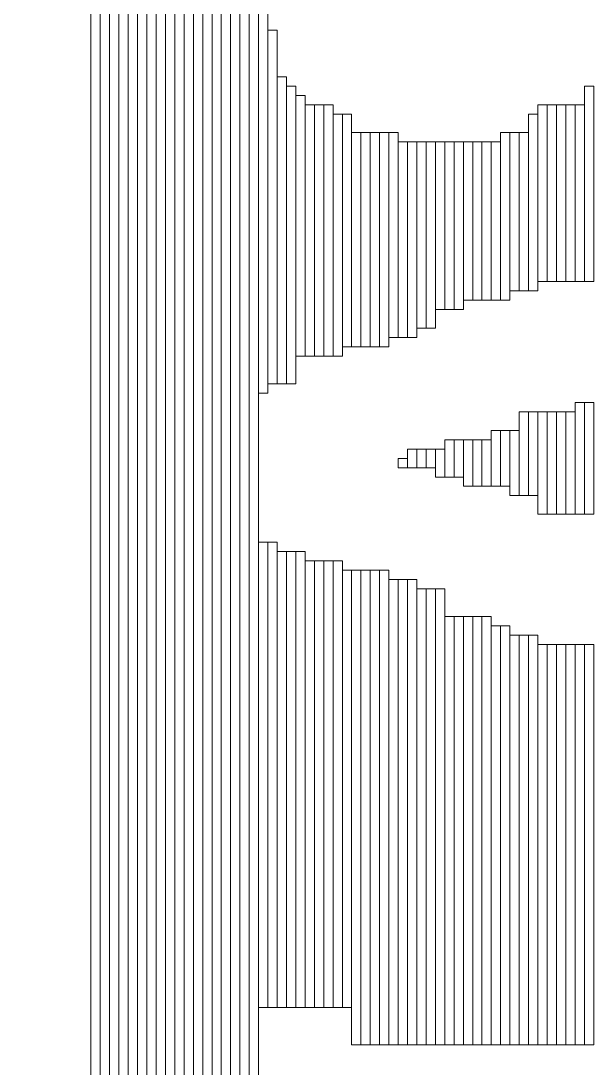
# Model space of a CAD drawing. Header units: millimetres. Extents: x -86 to 67, y -55 to 52.
# Drawn here: x -43.457 to -41.906, y 28.847 to 31.705 of the extents above; entities that cross this region are included whole.
import ezdxf

# ---------------------------------------------------------------- set-up
doc = ezdxf.new("R2010")
doc.units = ezdxf.units.MM
doc.header["$MEASUREMENT"] = 0
doc.layers.add('BG_OUTLINE', color=7, linetype='Continuous')
doc.layers.add('MA_PEN3', color=7, linetype='Continuous')

msp = doc.modelspace()

# ---------------------------------------------------------------- linework, layer by layer
at = {"layer": 'BG_OUTLINE', "color": 3, "lineweight": 9}
msp.add_open_spline([(-60.0926, 34.7331), (-60.0926, 34.7331), (63.7724, 34.7331), (63.7724, 34.7331), (63.7724, 34.7331), (64.585, 34.7336), (65.3646, 34.4113), (65.9396, 33.837), (65.9396, 33.837), (66.5146, 33.2627), (66.8379, 32.4797), (66.8384, 31.667), (66.8384, 31.667), (66.8384, 31.667), (66.8412, -52.28), (66.8412, -52.28), (66.8412, -52.28), (66.8412, -52.28), (66.8384, -52.1933), (66.8384, -52.1933), (66.8384, -52.1933), (66.8389, -53.006), (66.5166, -53.7856), (65.9424, -54.3606), (65.9424, -54.3606), (65.3681, -54.9356), (64.585, -55.2589), (63.7724, -55.2594), (63.7724, -55.2594), (63.7724, -55.2594), (-60.1869, -55.2594), (-60.1869, -55.2594), (-60.1869, -55.2594), (-60.1869, -55.2594), (-60.0853, -55.2518), (-60.0853, -55.2518), (-60.0853, -55.2518), (-60.8979, -55.2523), (-61.6775, -54.9299), (-62.2525, -54.3557), (-62.2525, -54.3557), (-62.8275, -53.7814), (-63.1508, -52.9984), (-63.1513, -52.1857), (-63.1513, -52.1857), (-63.1513, -52.1857), (-63.1587, 31.667), (-63.1587, 31.667), (-63.1587, 31.667), (-63.1592, 32.4797), (-62.8369, 33.2593), (-62.2626, 33.8343), (-62.2626, 33.8343), (-61.6883, 34.4093), (-60.9053, 34.7326), (-60.0926, 34.7331)], degree=3, knots=[0, 0, 0, 0, 0.071429, 0.071429, 0.071429, 0.071429, 0.142857, 0.142857, 0.142857, 0.142857, 0.214286, 0.214286, 0.214286, 0.214286, 0.285714, 0.285714, 0.285714, 0.285714, 0.357143, 0.357143, 0.357143, 0.357143, 0.428571, 0.428571, 0.428571, 0.428571, 0.5, 0.5, 0.5, 0.5, 0.571429, 0.571429, 0.571429, 0.571429, 0.642857, 0.642857, 0.642857, 0.642857, 0.714286, 0.714286, 0.714286, 0.714286, 0.785714, 0.785714, 0.785714, 0.785714, 0.857143, 0.857143, 0.857143, 0.857143, 0.928571, 0.928571, 0.928571, 0.928571, 1, 1, 1, 1], dxfattribs=at)
at = {"layer": 'MA_PEN3', "color": 5, "lineweight": 9}
for points in [[(-43.2654, 34.2959), (-43.2654, 34.2959), (-43.24, 34.2959), (-43.24, 34.2959), (-43.24, 34.2959), (-43.24, 34.2959), (-43.24, 25.9647), (-43.24, 25.9647), (-43.24, 25.9647), (-43.24, 25.9647), (-43.2654, 25.9647), (-43.2654, 25.9647), (-43.2654, 25.9647), (-43.2654, 25.9647), (-43.2654, 34.2959), (-43.2654, 34.2959)], [(-43.24, 34.2959), (-43.24, 34.2959), (-43.2146, 34.2959), (-43.2146, 34.2959), (-43.2146, 34.2959), (-43.2146, 34.2959), (-43.2146, 25.9647), (-43.2146, 25.9647), (-43.2146, 25.9647), (-43.2146, 25.9647), (-43.24, 25.9647), (-43.24, 25.9647), (-43.24, 25.9647), (-43.24, 25.9647), (-43.24, 34.2959), (-43.24, 34.2959)], [(-43.2146, 34.2959), (-43.2146, 34.2959), (-43.1892, 34.2959), (-43.1892, 34.2959), (-43.1892, 34.2959), (-43.1892, 34.2959), (-43.1892, 25.9647), (-43.1892, 25.9647), (-43.1892, 25.9647), (-43.1892, 25.9647), (-43.2146, 25.9647), (-43.2146, 25.9647), (-43.2146, 25.9647), (-43.2146, 25.9647), (-43.2146, 34.2959), (-43.2146, 34.2959)], [(-43.1892, 34.2959), (-43.1892, 34.2959), (-43.1638, 34.2959), (-43.1638, 34.2959), (-43.1638, 34.2959), (-43.1638, 34.2959), (-43.1638, 25.9647), (-43.1638, 25.9647), (-43.1638, 25.9647), (-43.1638, 25.9647), (-43.1892, 25.9647), (-43.1892, 25.9647), (-43.1892, 25.9647), (-43.1892, 25.9647), (-43.1892, 34.2959), (-43.1892, 34.2959)], [(-43.1638, 34.2959), (-43.1638, 34.2959), (-43.1384, 34.2959), (-43.1384, 34.2959), (-43.1384, 34.2959), (-43.1384, 34.2959), (-43.1384, 25.9647), (-43.1384, 25.9647), (-43.1384, 25.9647), (-43.1384, 25.9647), (-43.1638, 25.9647), (-43.1638, 25.9647), (-43.1638, 25.9647), (-43.1638, 25.9647), (-43.1638, 34.2959), (-43.1638, 34.2959)], [(-43.1384, 34.2959), (-43.1384, 34.2959), (-43.113, 34.2959), (-43.113, 34.2959), (-43.113, 34.2959), (-43.113, 34.2959), (-43.113, 25.9647), (-43.113, 25.9647), (-43.113, 25.9647), (-43.113, 25.9647), (-43.1384, 25.9647), (-43.1384, 25.9647), (-43.1384, 25.9647), (-43.1384, 25.9647), (-43.1384, 34.2959), (-43.1384, 34.2959)], [(-43.113, 34.2959), (-43.113, 34.2959), (-43.0876, 34.2959), (-43.0876, 34.2959), (-43.0876, 34.2959), (-43.0876, 34.2959), (-43.0876, 25.9647), (-43.0876, 25.9647), (-43.0876, 25.9647), (-43.0876, 25.9647), (-43.113, 25.9647), (-43.113, 25.9647), (-43.113, 25.9647), (-43.113, 25.9647), (-43.113, 34.2959), (-43.113, 34.2959)], [(-43.0876, 34.2959), (-43.0876, 34.2959), (-43.0622, 34.2959), (-43.0622, 34.2959), (-43.0622, 34.2959), (-43.0622, 34.2959), (-43.0622, 25.9647), (-43.0622, 25.9647), (-43.0622, 25.9647), (-43.0622, 25.9647), (-43.0876, 25.9647), (-43.0876, 25.9647), (-43.0876, 25.9647), (-43.0876, 25.9647), (-43.0876, 34.2959), (-43.0876, 34.2959)], [(-43.0622, 34.2959), (-43.0622, 34.2959), (-43.0368, 34.2959), (-43.0368, 34.2959), (-43.0368, 34.2959), (-43.0368, 34.2959), (-43.0368, 25.9647), (-43.0368, 25.9647), (-43.0368, 25.9647), (-43.0368, 25.9647), (-43.0622, 25.9647), (-43.0622, 25.9647), (-43.0622, 25.9647), (-43.0622, 25.9647), (-43.0622, 34.2959), (-43.0622, 34.2959)], [(-43.0368, 34.2959), (-43.0368, 34.2959), (-43.0114, 34.2959), (-43.0114, 34.2959), (-43.0114, 34.2959), (-43.0114, 34.2959), (-43.0114, 25.9647), (-43.0114, 25.9647), (-43.0114, 25.9647), (-43.0114, 25.9647), (-43.0368, 25.9647), (-43.0368, 25.9647), (-43.0368, 25.9647), (-43.0368, 25.9647), (-43.0368, 34.2959), (-43.0368, 34.2959)], [(-43.0114, 34.2959), (-43.0114, 34.2959), (-42.986, 34.2959), (-42.986, 34.2959), (-42.986, 34.2959), (-42.986, 34.2959), (-42.986, 25.9647), (-42.986, 25.9647), (-42.986, 25.9647), (-42.986, 25.9647), (-43.0114, 25.9647), (-43.0114, 25.9647), (-43.0114, 25.9647), (-43.0114, 25.9647), (-43.0114, 34.2959), (-43.0114, 34.2959)], [(-42.986, 34.2959), (-42.986, 34.2959), (-42.9606, 34.2959), (-42.9606, 34.2959), (-42.9606, 34.2959), (-42.9606, 34.2959), (-42.9606, 25.9647), (-42.9606, 25.9647), (-42.9606, 25.9647), (-42.9606, 25.9647), (-42.986, 25.9647), (-42.986, 25.9647), (-42.986, 25.9647), (-42.986, 25.9647), (-42.986, 34.2959), (-42.986, 34.2959)], [(-42.9606, 34.2959), (-42.9606, 34.2959), (-42.9352, 34.2959), (-42.9352, 34.2959), (-42.9352, 34.2959), (-42.9352, 34.2959), (-42.9352, 25.9647), (-42.9352, 25.9647), (-42.9352, 25.9647), (-42.9352, 25.9647), (-42.9606, 25.9647), (-42.9606, 25.9647), (-42.9606, 25.9647), (-42.9606, 25.9647), (-42.9606, 34.2959), (-42.9606, 34.2959)], [(-42.9352, 34.2959), (-42.9352, 34.2959), (-42.9098, 34.2959), (-42.9098, 34.2959), (-42.9098, 34.2959), (-42.9098, 34.2959), (-42.9098, 25.9647), (-42.9098, 25.9647), (-42.9098, 25.9647), (-42.9098, 25.9647), (-42.9352, 25.9647), (-42.9352, 25.9647), (-42.9352, 25.9647), (-42.9352, 25.9647), (-42.9352, 34.2959), (-42.9352, 34.2959)], [(-42.9098, 34.2959), (-42.9098, 34.2959), (-42.8844, 34.2959), (-42.8844, 34.2959), (-42.8844, 34.2959), (-42.8844, 34.2959), (-42.8844, 25.9647), (-42.8844, 25.9647), (-42.8844, 25.9647), (-42.8844, 25.9647), (-42.9098, 25.9647), (-42.9098, 25.9647), (-42.9098, 25.9647), (-42.9098, 25.9647), (-42.9098, 34.2959), (-42.9098, 34.2959)], [(-42.8844, 34.2959), (-42.8844, 34.2959), (-42.859, 34.2959), (-42.859, 34.2959), (-42.859, 34.2959), (-42.859, 34.2959), (-42.859, 25.9647), (-42.859, 25.9647), (-42.859, 25.9647), (-42.859, 25.9647), (-42.8844, 25.9647), (-42.8844, 25.9647), (-42.8844, 25.9647), (-42.8844, 25.9647), (-42.8844, 34.2959), (-42.8844, 34.2959)], [(-42.859, 34.2959), (-42.859, 34.2959), (-42.8336, 34.2959), (-42.8336, 34.2959), (-42.8336, 34.2959), (-42.8336, 34.2959), (-42.8336, 25.9647), (-42.8336, 25.9647), (-42.8336, 25.9647), (-42.8336, 25.9647), (-42.859, 25.9647), (-42.859, 25.9647), (-42.859, 25.9647), (-42.859, 25.9647), (-42.859, 34.2959), (-42.859, 34.2959)], [(-42.8336, 31.8067), (-42.8336, 31.8067), (-42.8082, 31.8067), (-42.8082, 31.8067), (-42.8082, 31.8067), (-42.8082, 31.8067), (-42.8082, 25.9647), (-42.8082, 25.9647), (-42.8082, 25.9647), (-42.8082, 25.9647), (-42.8336, 25.9647), (-42.8336, 25.9647), (-42.8336, 25.9647), (-42.8336, 25.9647), (-42.8336, 31.8067), (-42.8336, 31.8067)], [(-42.8082, 31.7305), (-42.8082, 31.7305), (-42.7828, 31.7305), (-42.7828, 31.7305), (-42.7828, 31.7305), (-42.7828, 31.7305), (-42.7828, 30.6891), (-42.7828, 30.6891), (-42.7828, 30.6891), (-42.7828, 30.6891), (-42.8082, 30.6891), (-42.8082, 30.6891), (-42.8082, 30.6891), (-42.8082, 30.6891), (-42.8082, 31.7305), (-42.8082, 31.7305)], [(-42.7828, 31.6797), (-42.7828, 31.6797), (-42.7574, 31.6797), (-42.7574, 31.6797), (-42.7574, 31.6797), (-42.7574, 31.6797), (-42.7574, 30.7145), (-42.7574, 30.7145), (-42.7574, 30.7145), (-42.7574, 30.7145), (-42.7828, 30.7145), (-42.7828, 30.7145), (-42.7828, 30.7145), (-42.7828, 30.7145), (-42.7828, 31.6797), (-42.7828, 31.6797)], [(-42.7574, 31.5527), (-42.7574, 31.5527), (-42.732, 31.5527), (-42.732, 31.5527), (-42.732, 31.5527), (-42.732, 31.5527), (-42.732, 30.7145), (-42.732, 30.7145), (-42.732, 30.7145), (-42.732, 30.7145), (-42.7574, 30.7145), (-42.7574, 30.7145), (-42.7574, 30.7145), (-42.7574, 30.7145), (-42.7574, 31.5527), (-42.7574, 31.5527)], [(-42.732, 31.5273), (-42.732, 31.5273), (-42.7066, 31.5273), (-42.7066, 31.5273), (-42.7066, 31.5273), (-42.7066, 31.5273), (-42.7066, 30.7145), (-42.7066, 30.7145), (-42.7066, 30.7145), (-42.7066, 30.7145), (-42.732, 30.7145), (-42.732, 30.7145), (-42.732, 30.7145), (-42.732, 30.7145), (-42.732, 31.5273), (-42.732, 31.5273)], [(-41.9192, 31.5273), (-41.9192, 31.5273), (-41.8938, 31.5273), (-41.8938, 31.5273), (-41.8938, 31.5273), (-41.8938, 31.5273), (-41.8938, 30.9939), (-41.8938, 30.9939), (-41.8938, 30.9939), (-41.8938, 30.9939), (-41.9192, 30.9939), (-41.9192, 30.9939), (-41.9192, 30.9939), (-41.9192, 30.9939), (-41.9192, 31.5273), (-41.9192, 31.5273)], [(-42.7066, 31.5019), (-42.7066, 31.5019), (-42.6812, 31.5019), (-42.6812, 31.5019), (-42.6812, 31.5019), (-42.6812, 31.5019), (-42.6812, 30.7907), (-42.6812, 30.7907), (-42.6812, 30.7907), (-42.6812, 30.7907), (-42.7066, 30.7907), (-42.7066, 30.7907), (-42.7066, 30.7907), (-42.7066, 30.7907), (-42.7066, 31.5019), (-42.7066, 31.5019)], [(-42.6812, 31.4765), (-42.6812, 31.4765), (-42.6558, 31.4765), (-42.6558, 31.4765), (-42.6558, 31.4765), (-42.6558, 31.4765), (-42.6558, 30.7907), (-42.6558, 30.7907), (-42.6558, 30.7907), (-42.6558, 30.7907), (-42.6812, 30.7907), (-42.6812, 30.7907), (-42.6812, 30.7907), (-42.6812, 30.7907), (-42.6812, 31.4765), (-42.6812, 31.4765)], [(-42.6558, 31.4765), (-42.6558, 31.4765), (-42.6304, 31.4765), (-42.6304, 31.4765), (-42.6304, 31.4765), (-42.6304, 31.4765), (-42.6304, 30.7907), (-42.6304, 30.7907), (-42.6304, 30.7907), (-42.6304, 30.7907), (-42.6558, 30.7907), (-42.6558, 30.7907), (-42.6558, 30.7907), (-42.6558, 30.7907), (-42.6558, 31.4765), (-42.6558, 31.4765)], [(-42.6304, 31.4765), (-42.6304, 31.4765), (-42.605, 31.4765), (-42.605, 31.4765), (-42.605, 31.4765), (-42.605, 31.4765), (-42.605, 30.7907), (-42.605, 30.7907), (-42.605, 30.7907), (-42.605, 30.7907), (-42.6304, 30.7907), (-42.6304, 30.7907), (-42.6304, 30.7907), (-42.6304, 30.7907), (-42.6304, 31.4765), (-42.6304, 31.4765)], [(-42.0462, 31.4765), (-42.0462, 31.4765), (-42.0208, 31.4765), (-42.0208, 31.4765), (-42.0208, 31.4765), (-42.0208, 31.4765), (-42.0208, 30.9939), (-42.0208, 30.9939), (-42.0208, 30.9939), (-42.0208, 30.9939), (-42.0462, 30.9939), (-42.0462, 30.9939), (-42.0462, 30.9939), (-42.0462, 30.9939), (-42.0462, 31.4765), (-42.0462, 31.4765)], [(-42.0208, 31.4765), (-42.0208, 31.4765), (-41.9954, 31.4765), (-41.9954, 31.4765), (-41.9954, 31.4765), (-41.9954, 31.4765), (-41.9954, 30.9939), (-41.9954, 30.9939), (-41.9954, 30.9939), (-41.9954, 30.9939), (-42.0208, 30.9939), (-42.0208, 30.9939), (-42.0208, 30.9939), (-42.0208, 30.9939), (-42.0208, 31.4765), (-42.0208, 31.4765)], [(-41.9954, 31.4765), (-41.9954, 31.4765), (-41.97, 31.4765), (-41.97, 31.4765), (-41.97, 31.4765), (-41.97, 31.4765), (-41.97, 30.9939), (-41.97, 30.9939), (-41.97, 30.9939), (-41.97, 30.9939), (-41.9954, 30.9939), (-41.9954, 30.9939), (-41.9954, 30.9939), (-41.9954, 30.9939), (-41.9954, 31.4765), (-41.9954, 31.4765)], [(-41.97, 31.4765), (-41.97, 31.4765), (-41.9446, 31.4765), (-41.9446, 31.4765), (-41.9446, 31.4765), (-41.9446, 31.4765), (-41.9446, 30.9939), (-41.9446, 30.9939), (-41.9446, 30.9939), (-41.9446, 30.9939), (-41.97, 30.9939), (-41.97, 30.9939), (-41.97, 30.9939), (-41.97, 30.9939), (-41.97, 31.4765), (-41.97, 31.4765)], [(-41.9446, 31.4765), (-41.9446, 31.4765), (-41.9192, 31.4765), (-41.9192, 31.4765), (-41.9192, 31.4765), (-41.9192, 31.4765), (-41.9192, 30.9939), (-41.9192, 30.9939), (-41.9192, 30.9939), (-41.9192, 30.9939), (-41.9446, 30.9939), (-41.9446, 30.9939), (-41.9446, 30.9939), (-41.9446, 30.9939), (-41.9446, 31.4765), (-41.9446, 31.4765)], [(-42.605, 31.4511), (-42.605, 31.4511), (-42.5796, 31.4511), (-42.5796, 31.4511), (-42.5796, 31.4511), (-42.5796, 31.4511), (-42.5796, 30.7907), (-42.5796, 30.7907), (-42.5796, 30.7907), (-42.5796, 30.7907), (-42.605, 30.7907), (-42.605, 30.7907), (-42.605, 30.7907), (-42.605, 30.7907), (-42.605, 31.4511), (-42.605, 31.4511)], [(-42.5796, 31.4511), (-42.5796, 31.4511), (-42.5542, 31.4511), (-42.5542, 31.4511), (-42.5542, 31.4511), (-42.5542, 31.4511), (-42.5542, 30.8161), (-42.5542, 30.8161), (-42.5542, 30.8161), (-42.5542, 30.8161), (-42.5796, 30.8161), (-42.5796, 30.8161), (-42.5796, 30.8161), (-42.5796, 30.8161), (-42.5796, 31.4511), (-42.5796, 31.4511)], [(-42.0716, 31.4511), (-42.0716, 31.4511), (-42.0462, 31.4511), (-42.0462, 31.4511), (-42.0462, 31.4511), (-42.0462, 31.4511), (-42.0462, 30.9685), (-42.0462, 30.9685), (-42.0462, 30.9685), (-42.0462, 30.9685), (-42.0716, 30.9685), (-42.0716, 30.9685), (-42.0716, 30.9685), (-42.0716, 30.9685), (-42.0716, 31.4511), (-42.0716, 31.4511)], [(-42.5542, 31.4003), (-42.5542, 31.4003), (-42.5288, 31.4003), (-42.5288, 31.4003), (-42.5288, 31.4003), (-42.5288, 31.4003), (-42.5288, 30.8161), (-42.5288, 30.8161), (-42.5288, 30.8161), (-42.5288, 30.8161), (-42.5542, 30.8161), (-42.5542, 30.8161), (-42.5542, 30.8161), (-42.5542, 30.8161), (-42.5542, 31.4003), (-42.5542, 31.4003)], [(-42.5288, 31.4003), (-42.5288, 31.4003), (-42.5034, 31.4003), (-42.5034, 31.4003), (-42.5034, 31.4003), (-42.5034, 31.4003), (-42.5034, 30.8161), (-42.5034, 30.8161), (-42.5034, 30.8161), (-42.5034, 30.8161), (-42.5288, 30.8161), (-42.5288, 30.8161), (-42.5288, 30.8161), (-42.5288, 30.8161), (-42.5288, 31.4003), (-42.5288, 31.4003)], [(-42.5034, 31.4003), (-42.5034, 31.4003), (-42.478, 31.4003), (-42.478, 31.4003), (-42.478, 31.4003), (-42.478, 31.4003), (-42.478, 30.8161), (-42.478, 30.8161), (-42.478, 30.8161), (-42.478, 30.8161), (-42.5034, 30.8161), (-42.5034, 30.8161), (-42.5034, 30.8161), (-42.5034, 30.8161), (-42.5034, 31.4003), (-42.5034, 31.4003)], [(-42.478, 31.4003), (-42.478, 31.4003), (-42.4526, 31.4003), (-42.4526, 31.4003), (-42.4526, 31.4003), (-42.4526, 31.4003), (-42.4526, 30.8161), (-42.4526, 30.8161), (-42.4526, 30.8161), (-42.4526, 30.8161), (-42.478, 30.8161), (-42.478, 30.8161), (-42.478, 30.8161), (-42.478, 30.8161), (-42.478, 31.4003), (-42.478, 31.4003)], [(-42.4526, 31.4003), (-42.4526, 31.4003), (-42.4272, 31.4003), (-42.4272, 31.4003), (-42.4272, 31.4003), (-42.4272, 31.4003), (-42.4272, 30.8415), (-42.4272, 30.8415), (-42.4272, 30.8415), (-42.4272, 30.8415), (-42.4526, 30.8415), (-42.4526, 30.8415), (-42.4526, 30.8415), (-42.4526, 30.8415), (-42.4526, 31.4003), (-42.4526, 31.4003)], [(-42.1478, 31.4003), (-42.1478, 31.4003), (-42.1224, 31.4003), (-42.1224, 31.4003), (-42.1224, 31.4003), (-42.1224, 31.4003), (-42.1224, 30.9431), (-42.1224, 30.9431), (-42.1224, 30.9431), (-42.1224, 30.9431), (-42.1478, 30.9431), (-42.1478, 30.9431), (-42.1478, 30.9431), (-42.1478, 30.9431), (-42.1478, 31.4003), (-42.1478, 31.4003)], [(-42.1224, 31.4003), (-42.1224, 31.4003), (-42.097, 31.4003), (-42.097, 31.4003), (-42.097, 31.4003), (-42.097, 31.4003), (-42.097, 30.9685), (-42.097, 30.9685), (-42.097, 30.9685), (-42.097, 30.9685), (-42.1224, 30.9685), (-42.1224, 30.9685), (-42.1224, 30.9685), (-42.1224, 30.9685), (-42.1224, 31.4003), (-42.1224, 31.4003)], [(-42.097, 31.4003), (-42.097, 31.4003), (-42.0716, 31.4003), (-42.0716, 31.4003), (-42.0716, 31.4003), (-42.0716, 31.4003), (-42.0716, 30.9685), (-42.0716, 30.9685), (-42.0716, 30.9685), (-42.0716, 30.9685), (-42.097, 30.9685), (-42.097, 30.9685), (-42.097, 30.9685), (-42.097, 30.9685), (-42.097, 31.4003), (-42.097, 31.4003)], [(-42.4272, 31.3749), (-42.4272, 31.3749), (-42.4018, 31.3749), (-42.4018, 31.3749), (-42.4018, 31.3749), (-42.4018, 31.3749), (-42.4018, 30.8415), (-42.4018, 30.8415), (-42.4018, 30.8415), (-42.4018, 30.8415), (-42.4272, 30.8415), (-42.4272, 30.8415), (-42.4272, 30.8415), (-42.4272, 30.8415), (-42.4272, 31.3749), (-42.4272, 31.3749)], [(-42.4018, 31.3749), (-42.4018, 31.3749), (-42.3764, 31.3749), (-42.3764, 31.3749), (-42.3764, 31.3749), (-42.3764, 31.3749), (-42.3764, 30.8415), (-42.3764, 30.8415), (-42.3764, 30.8415), (-42.3764, 30.8415), (-42.4018, 30.8415), (-42.4018, 30.8415), (-42.4018, 30.8415), (-42.4018, 30.8415), (-42.4018, 31.3749), (-42.4018, 31.3749)], [(-42.3764, 31.3749), (-42.3764, 31.3749), (-42.351, 31.3749), (-42.351, 31.3749), (-42.351, 31.3749), (-42.351, 31.3749), (-42.351, 30.8669), (-42.351, 30.8669), (-42.351, 30.8669), (-42.351, 30.8669), (-42.3764, 30.8669), (-42.3764, 30.8669), (-42.3764, 30.8669), (-42.3764, 30.8669), (-42.3764, 31.3749), (-42.3764, 31.3749)], [(-42.351, 31.3749), (-42.351, 31.3749), (-42.3256, 31.3749), (-42.3256, 31.3749), (-42.3256, 31.3749), (-42.3256, 31.3749), (-42.3256, 30.8669), (-42.3256, 30.8669), (-42.3256, 30.8669), (-42.3256, 30.8669), (-42.351, 30.8669), (-42.351, 30.8669), (-42.351, 30.8669), (-42.351, 30.8669), (-42.351, 31.3749), (-42.351, 31.3749)], [(-42.3256, 31.3749), (-42.3256, 31.3749), (-42.3002, 31.3749), (-42.3002, 31.3749), (-42.3002, 31.3749), (-42.3002, 31.3749), (-42.3002, 30.9177), (-42.3002, 30.9177), (-42.3002, 30.9177), (-42.3002, 30.9177), (-42.3256, 30.9177), (-42.3256, 30.9177), (-42.3256, 30.9177), (-42.3256, 30.9177), (-42.3256, 31.3749), (-42.3256, 31.3749)], [(-42.3002, 31.3749), (-42.3002, 31.3749), (-42.2748, 31.3749), (-42.2748, 31.3749), (-42.2748, 31.3749), (-42.2748, 31.3749), (-42.2748, 30.9177), (-42.2748, 30.9177), (-42.2748, 30.9177), (-42.2748, 30.9177), (-42.3002, 30.9177), (-42.3002, 30.9177), (-42.3002, 30.9177), (-42.3002, 30.9177), (-42.3002, 31.3749), (-42.3002, 31.3749)], [(-42.2748, 31.3749), (-42.2748, 31.3749), (-42.2494, 31.3749), (-42.2494, 31.3749), (-42.2494, 31.3749), (-42.2494, 31.3749), (-42.2494, 30.9177), (-42.2494, 30.9177), (-42.2494, 30.9177), (-42.2494, 30.9177), (-42.2748, 30.9177), (-42.2748, 30.9177), (-42.2748, 30.9177), (-42.2748, 30.9177), (-42.2748, 31.3749), (-42.2748, 31.3749)], [(-42.2494, 31.3749), (-42.2494, 31.3749), (-42.224, 31.3749), (-42.224, 31.3749), (-42.224, 31.3749), (-42.224, 31.3749), (-42.224, 30.9431), (-42.224, 30.9431), (-42.224, 30.9431), (-42.224, 30.9431), (-42.2494, 30.9431), (-42.2494, 30.9431), (-42.2494, 30.9431), (-42.2494, 30.9431), (-42.2494, 31.3749), (-42.2494, 31.3749)], [(-42.224, 31.3749), (-42.224, 31.3749), (-42.1986, 31.3749), (-42.1986, 31.3749), (-42.1986, 31.3749), (-42.1986, 31.3749), (-42.1986, 30.9431), (-42.1986, 30.9431), (-42.1986, 30.9431), (-42.1986, 30.9431), (-42.224, 30.9431), (-42.224, 30.9431), (-42.224, 30.9431), (-42.224, 30.9431), (-42.224, 31.3749), (-42.224, 31.3749)], [(-42.1986, 31.3749), (-42.1986, 31.3749), (-42.1732, 31.3749), (-42.1732, 31.3749), (-42.1732, 31.3749), (-42.1732, 31.3749), (-42.1732, 30.9431), (-42.1732, 30.9431), (-42.1732, 30.9431), (-42.1732, 30.9431), (-42.1986, 30.9431), (-42.1986, 30.9431), (-42.1986, 30.9431), (-42.1986, 30.9431), (-42.1986, 31.3749), (-42.1986, 31.3749)], [(-42.1732, 31.3749), (-42.1732, 31.3749), (-42.1478, 31.3749), (-42.1478, 31.3749), (-42.1478, 31.3749), (-42.1478, 31.3749), (-42.1478, 30.9431), (-42.1478, 30.9431), (-42.1478, 30.9431), (-42.1478, 30.9431), (-42.1732, 30.9431), (-42.1732, 30.9431), (-42.1732, 30.9431), (-42.1732, 30.9431), (-42.1732, 31.3749), (-42.1732, 31.3749)], [(-41.9446, 30.6637), (-41.9446, 30.6637), (-41.9192, 30.6637), (-41.9192, 30.6637), (-41.9192, 30.6637), (-41.9192, 30.6637), (-41.9192, 30.3589), (-41.9192, 30.3589), (-41.9192, 30.3589), (-41.9192, 30.3589), (-41.9446, 30.3589), (-41.9446, 30.3589), (-41.9446, 30.3589), (-41.9446, 30.3589), (-41.9446, 30.6637), (-41.9446, 30.6637)], [(-41.9192, 30.6637), (-41.9192, 30.6637), (-41.8938, 30.6637), (-41.8938, 30.6637), (-41.8938, 30.6637), (-41.8938, 30.6637), (-41.8938, 30.3589), (-41.8938, 30.3589), (-41.8938, 30.3589), (-41.8938, 30.3589), (-41.9192, 30.3589), (-41.9192, 30.3589), (-41.9192, 30.3589), (-41.9192, 30.3589), (-41.9192, 30.6637), (-41.9192, 30.6637)], [(-42.097, 30.6383), (-42.097, 30.6383), (-42.0716, 30.6383), (-42.0716, 30.6383), (-42.0716, 30.6383), (-42.0716, 30.6383), (-42.0716, 30.4097), (-42.0716, 30.4097), (-42.0716, 30.4097), (-42.0716, 30.4097), (-42.097, 30.4097), (-42.097, 30.4097), (-42.097, 30.4097), (-42.097, 30.4097), (-42.097, 30.6383), (-42.097, 30.6383)], [(-42.0716, 30.6383), (-42.0716, 30.6383), (-42.0462, 30.6383), (-42.0462, 30.6383), (-42.0462, 30.6383), (-42.0462, 30.6383), (-42.0462, 30.4097), (-42.0462, 30.4097), (-42.0462, 30.4097), (-42.0462, 30.4097), (-42.0716, 30.4097), (-42.0716, 30.4097), (-42.0716, 30.4097), (-42.0716, 30.4097), (-42.0716, 30.6383), (-42.0716, 30.6383)], [(-42.0462, 30.6383), (-42.0462, 30.6383), (-42.0208, 30.6383), (-42.0208, 30.6383), (-42.0208, 30.6383), (-42.0208, 30.6383), (-42.0208, 30.3589), (-42.0208, 30.3589), (-42.0208, 30.3589), (-42.0208, 30.3589), (-42.0462, 30.3589), (-42.0462, 30.3589), (-42.0462, 30.3589), (-42.0462, 30.3589), (-42.0462, 30.6383), (-42.0462, 30.6383)], [(-42.0208, 30.6383), (-42.0208, 30.6383), (-41.9954, 30.6383), (-41.9954, 30.6383), (-41.9954, 30.6383), (-41.9954, 30.6383), (-41.9954, 30.3589), (-41.9954, 30.3589), (-41.9954, 30.3589), (-41.9954, 30.3589), (-42.0208, 30.3589), (-42.0208, 30.3589), (-42.0208, 30.3589), (-42.0208, 30.3589), (-42.0208, 30.6383), (-42.0208, 30.6383)], [(-41.9954, 30.6383), (-41.9954, 30.6383), (-41.97, 30.6383), (-41.97, 30.6383), (-41.97, 30.6383), (-41.97, 30.6383), (-41.97, 30.3589), (-41.97, 30.3589), (-41.97, 30.3589), (-41.97, 30.3589), (-41.9954, 30.3589), (-41.9954, 30.3589), (-41.9954, 30.3589), (-41.9954, 30.3589), (-41.9954, 30.6383), (-41.9954, 30.6383)], [(-41.97, 30.6383), (-41.97, 30.6383), (-41.9446, 30.6383), (-41.9446, 30.6383), (-41.9446, 30.6383), (-41.9446, 30.6383), (-41.9446, 30.3589), (-41.9446, 30.3589), (-41.9446, 30.3589), (-41.9446, 30.3589), (-41.97, 30.3589), (-41.97, 30.3589), (-41.97, 30.3589), (-41.97, 30.3589), (-41.97, 30.6383), (-41.97, 30.6383)], [(-42.1732, 30.5875), (-42.1732, 30.5875), (-42.1478, 30.5875), (-42.1478, 30.5875), (-42.1478, 30.5875), (-42.1478, 30.5875), (-42.1478, 30.4351), (-42.1478, 30.4351), (-42.1478, 30.4351), (-42.1478, 30.4351), (-42.1732, 30.4351), (-42.1732, 30.4351), (-42.1732, 30.4351), (-42.1732, 30.4351), (-42.1732, 30.5875), (-42.1732, 30.5875)], [(-42.1478, 30.5875), (-42.1478, 30.5875), (-42.1224, 30.5875), (-42.1224, 30.5875), (-42.1224, 30.5875), (-42.1224, 30.5875), (-42.1224, 30.4351), (-42.1224, 30.4351), (-42.1224, 30.4351), (-42.1224, 30.4351), (-42.1478, 30.4351), (-42.1478, 30.4351), (-42.1478, 30.4351), (-42.1478, 30.4351), (-42.1478, 30.5875), (-42.1478, 30.5875)], [(-42.1224, 30.5875), (-42.1224, 30.5875), (-42.097, 30.5875), (-42.097, 30.5875), (-42.097, 30.5875), (-42.097, 30.5875), (-42.097, 30.4097), (-42.097, 30.4097), (-42.097, 30.4097), (-42.097, 30.4097), (-42.1224, 30.4097), (-42.1224, 30.4097), (-42.1224, 30.4097), (-42.1224, 30.4097), (-42.1224, 30.5875), (-42.1224, 30.5875)], [(-42.3002, 30.5621), (-42.3002, 30.5621), (-42.2748, 30.5621), (-42.2748, 30.5621), (-42.2748, 30.5621), (-42.2748, 30.5621), (-42.2748, 30.4605), (-42.2748, 30.4605), (-42.2748, 30.4605), (-42.2748, 30.4605), (-42.3002, 30.4605), (-42.3002, 30.4605), (-42.3002, 30.4605), (-42.3002, 30.4605), (-42.3002, 30.5621), (-42.3002, 30.5621)], [(-42.2748, 30.5621), (-42.2748, 30.5621), (-42.2494, 30.5621), (-42.2494, 30.5621), (-42.2494, 30.5621), (-42.2494, 30.5621), (-42.2494, 30.4605), (-42.2494, 30.4605), (-42.2494, 30.4605), (-42.2494, 30.4605), (-42.2748, 30.4605), (-42.2748, 30.4605), (-42.2748, 30.4605), (-42.2748, 30.4605), (-42.2748, 30.5621), (-42.2748, 30.5621)], [(-42.2494, 30.5621), (-42.2494, 30.5621), (-42.224, 30.5621), (-42.224, 30.5621), (-42.224, 30.5621), (-42.224, 30.5621), (-42.224, 30.4351), (-42.224, 30.4351), (-42.224, 30.4351), (-42.224, 30.4351), (-42.2494, 30.4351), (-42.2494, 30.4351), (-42.2494, 30.4351), (-42.2494, 30.4351), (-42.2494, 30.5621), (-42.2494, 30.5621)], [(-42.224, 30.5621), (-42.224, 30.5621), (-42.1986, 30.5621), (-42.1986, 30.5621), (-42.1986, 30.5621), (-42.1986, 30.5621), (-42.1986, 30.4351), (-42.1986, 30.4351), (-42.1986, 30.4351), (-42.1986, 30.4351), (-42.224, 30.4351), (-42.224, 30.4351), (-42.224, 30.4351), (-42.224, 30.4351), (-42.224, 30.5621), (-42.224, 30.5621)], [(-42.1986, 30.5621), (-42.1986, 30.5621), (-42.1732, 30.5621), (-42.1732, 30.5621), (-42.1732, 30.5621), (-42.1732, 30.5621), (-42.1732, 30.4351), (-42.1732, 30.4351), (-42.1732, 30.4351), (-42.1732, 30.4351), (-42.1986, 30.4351), (-42.1986, 30.4351), (-42.1986, 30.4351), (-42.1986, 30.4351), (-42.1986, 30.5621), (-42.1986, 30.5621)], [(-42.4018, 30.5367), (-42.4018, 30.5367), (-42.3764, 30.5367), (-42.3764, 30.5367), (-42.3764, 30.5367), (-42.3764, 30.5367), (-42.3764, 30.4859), (-42.3764, 30.4859), (-42.3764, 30.4859), (-42.3764, 30.4859), (-42.4018, 30.4859), (-42.4018, 30.4859), (-42.4018, 30.4859), (-42.4018, 30.4859), (-42.4018, 30.5367), (-42.4018, 30.5367)], [(-42.3764, 30.5367), (-42.3764, 30.5367), (-42.351, 30.5367), (-42.351, 30.5367), (-42.351, 30.5367), (-42.351, 30.5367), (-42.351, 30.4859), (-42.351, 30.4859), (-42.351, 30.4859), (-42.351, 30.4859), (-42.3764, 30.4859), (-42.3764, 30.4859), (-42.3764, 30.4859), (-42.3764, 30.4859), (-42.3764, 30.5367), (-42.3764, 30.5367)], [(-42.351, 30.5367), (-42.351, 30.5367), (-42.3256, 30.5367), (-42.3256, 30.5367), (-42.3256, 30.5367), (-42.3256, 30.5367), (-42.3256, 30.4859), (-42.3256, 30.4859), (-42.3256, 30.4859), (-42.3256, 30.4859), (-42.351, 30.4859), (-42.351, 30.4859), (-42.351, 30.4859), (-42.351, 30.4859), (-42.351, 30.5367), (-42.351, 30.5367)], [(-42.3256, 30.5367), (-42.3256, 30.5367), (-42.3002, 30.5367), (-42.3002, 30.5367), (-42.3002, 30.5367), (-42.3002, 30.5367), (-42.3002, 30.4605), (-42.3002, 30.4605), (-42.3002, 30.4605), (-42.3002, 30.4605), (-42.3256, 30.4605), (-42.3256, 30.4605), (-42.3256, 30.4605), (-42.3256, 30.4605), (-42.3256, 30.5367), (-42.3256, 30.5367)], [(-42.4272, 30.5113), (-42.4272, 30.5113), (-42.4018, 30.5113), (-42.4018, 30.5113), (-42.4018, 30.5113), (-42.4018, 30.5113), (-42.4018, 30.4859), (-42.4018, 30.4859), (-42.4018, 30.4859), (-42.4018, 30.4859), (-42.4272, 30.4859), (-42.4272, 30.4859), (-42.4272, 30.4859), (-42.4272, 30.4859), (-42.4272, 30.5113), (-42.4272, 30.5113)], [(-42.8082, 30.2827), (-42.8082, 30.2827), (-42.7828, 30.2827), (-42.7828, 30.2827), (-42.7828, 30.2827), (-42.7828, 30.2827), (-42.7828, 29.0127), (-42.7828, 29.0127), (-42.7828, 29.0127), (-42.7828, 29.0127), (-42.8082, 29.0127), (-42.8082, 29.0127), (-42.8082, 29.0127), (-42.8082, 29.0127), (-42.8082, 30.2827), (-42.8082, 30.2827)], [(-42.7828, 30.2827), (-42.7828, 30.2827), (-42.7574, 30.2827), (-42.7574, 30.2827), (-42.7574, 30.2827), (-42.7574, 30.2827), (-42.7574, 29.0127), (-42.7574, 29.0127), (-42.7574, 29.0127), (-42.7574, 29.0127), (-42.7828, 29.0127), (-42.7828, 29.0127), (-42.7828, 29.0127), (-42.7828, 29.0127), (-42.7828, 30.2827), (-42.7828, 30.2827)], [(-42.7574, 30.2573), (-42.7574, 30.2573), (-42.732, 30.2573), (-42.732, 30.2573), (-42.732, 30.2573), (-42.732, 30.2573), (-42.732, 29.0127), (-42.732, 29.0127), (-42.732, 29.0127), (-42.732, 29.0127), (-42.7574, 29.0127), (-42.7574, 29.0127), (-42.7574, 29.0127), (-42.7574, 29.0127), (-42.7574, 30.2573), (-42.7574, 30.2573)], [(-42.732, 30.2573), (-42.732, 30.2573), (-42.7066, 30.2573), (-42.7066, 30.2573), (-42.7066, 30.2573), (-42.7066, 30.2573), (-42.7066, 29.0127), (-42.7066, 29.0127), (-42.7066, 29.0127), (-42.7066, 29.0127), (-42.732, 29.0127), (-42.732, 29.0127), (-42.732, 29.0127), (-42.732, 29.0127), (-42.732, 30.2573), (-42.732, 30.2573)], [(-42.7066, 30.2573), (-42.7066, 30.2573), (-42.6812, 30.2573), (-42.6812, 30.2573), (-42.6812, 30.2573), (-42.6812, 30.2573), (-42.6812, 29.0127), (-42.6812, 29.0127), (-42.6812, 29.0127), (-42.6812, 29.0127), (-42.7066, 29.0127), (-42.7066, 29.0127), (-42.7066, 29.0127), (-42.7066, 29.0127), (-42.7066, 30.2573), (-42.7066, 30.2573)], [(-42.6812, 30.2319), (-42.6812, 30.2319), (-42.6558, 30.2319), (-42.6558, 30.2319), (-42.6558, 30.2319), (-42.6558, 30.2319), (-42.6558, 29.0127), (-42.6558, 29.0127), (-42.6558, 29.0127), (-42.6558, 29.0127), (-42.6812, 29.0127), (-42.6812, 29.0127), (-42.6812, 29.0127), (-42.6812, 29.0127), (-42.6812, 30.2319), (-42.6812, 30.2319)], [(-42.6558, 30.2319), (-42.6558, 30.2319), (-42.6304, 30.2319), (-42.6304, 30.2319), (-42.6304, 30.2319), (-42.6304, 30.2319), (-42.6304, 29.0127), (-42.6304, 29.0127), (-42.6304, 29.0127), (-42.6304, 29.0127), (-42.6558, 29.0127), (-42.6558, 29.0127), (-42.6558, 29.0127), (-42.6558, 29.0127), (-42.6558, 30.2319), (-42.6558, 30.2319)], [(-42.6304, 30.2319), (-42.6304, 30.2319), (-42.605, 30.2319), (-42.605, 30.2319), (-42.605, 30.2319), (-42.605, 30.2319), (-42.605, 29.0127), (-42.605, 29.0127), (-42.605, 29.0127), (-42.605, 29.0127), (-42.6304, 29.0127), (-42.6304, 29.0127), (-42.6304, 29.0127), (-42.6304, 29.0127), (-42.6304, 30.2319), (-42.6304, 30.2319)], [(-42.605, 30.2319), (-42.605, 30.2319), (-42.5796, 30.2319), (-42.5796, 30.2319), (-42.5796, 30.2319), (-42.5796, 30.2319), (-42.5796, 29.0127), (-42.5796, 29.0127), (-42.5796, 29.0127), (-42.5796, 29.0127), (-42.605, 29.0127), (-42.605, 29.0127), (-42.605, 29.0127), (-42.605, 29.0127), (-42.605, 30.2319), (-42.605, 30.2319)], [(-42.5796, 30.2065), (-42.5796, 30.2065), (-42.5542, 30.2065), (-42.5542, 30.2065), (-42.5542, 30.2065), (-42.5542, 30.2065), (-42.5542, 29.0127), (-42.5542, 29.0127), (-42.5542, 29.0127), (-42.5542, 29.0127), (-42.5796, 29.0127), (-42.5796, 29.0127), (-42.5796, 29.0127), (-42.5796, 29.0127), (-42.5796, 30.2065), (-42.5796, 30.2065)], [(-42.5542, 30.2065), (-42.5542, 30.2065), (-42.5288, 30.2065), (-42.5288, 30.2065), (-42.5288, 30.2065), (-42.5288, 30.2065), (-42.5288, 28.9111), (-42.5288, 28.9111), (-42.5288, 28.9111), (-42.5288, 28.9111), (-42.5542, 28.9111), (-42.5542, 28.9111), (-42.5542, 28.9111), (-42.5542, 28.9111), (-42.5542, 30.2065), (-42.5542, 30.2065)], [(-42.5288, 30.2065), (-42.5288, 30.2065), (-42.5034, 30.2065), (-42.5034, 30.2065), (-42.5034, 30.2065), (-42.5034, 30.2065), (-42.5034, 28.9111), (-42.5034, 28.9111), (-42.5034, 28.9111), (-42.5034, 28.9111), (-42.5288, 28.9111), (-42.5288, 28.9111), (-42.5288, 28.9111), (-42.5288, 28.9111), (-42.5288, 30.2065), (-42.5288, 30.2065)], [(-42.5034, 30.2065), (-42.5034, 30.2065), (-42.478, 30.2065), (-42.478, 30.2065), (-42.478, 30.2065), (-42.478, 30.2065), (-42.478, 28.9111), (-42.478, 28.9111), (-42.478, 28.9111), (-42.478, 28.9111), (-42.5034, 28.9111), (-42.5034, 28.9111), (-42.5034, 28.9111), (-42.5034, 28.9111), (-42.5034, 30.2065), (-42.5034, 30.2065)], [(-42.478, 30.2065), (-42.478, 30.2065), (-42.4526, 30.2065), (-42.4526, 30.2065), (-42.4526, 30.2065), (-42.4526, 30.2065), (-42.4526, 28.9111), (-42.4526, 28.9111), (-42.4526, 28.9111), (-42.4526, 28.9111), (-42.478, 28.9111), (-42.478, 28.9111), (-42.478, 28.9111), (-42.478, 28.9111), (-42.478, 30.2065), (-42.478, 30.2065)], [(-42.4526, 30.1811), (-42.4526, 30.1811), (-42.4272, 30.1811), (-42.4272, 30.1811), (-42.4272, 30.1811), (-42.4272, 30.1811), (-42.4272, 28.9111), (-42.4272, 28.9111), (-42.4272, 28.9111), (-42.4272, 28.9111), (-42.4526, 28.9111), (-42.4526, 28.9111), (-42.4526, 28.9111), (-42.4526, 28.9111), (-42.4526, 30.1811), (-42.4526, 30.1811)], [(-42.4272, 30.1811), (-42.4272, 30.1811), (-42.4018, 30.1811), (-42.4018, 30.1811), (-42.4018, 30.1811), (-42.4018, 30.1811), (-42.4018, 28.9111), (-42.4018, 28.9111), (-42.4018, 28.9111), (-42.4018, 28.9111), (-42.4272, 28.9111), (-42.4272, 28.9111), (-42.4272, 28.9111), (-42.4272, 28.9111), (-42.4272, 30.1811), (-42.4272, 30.1811)], [(-42.4018, 30.1811), (-42.4018, 30.1811), (-42.3764, 30.1811), (-42.3764, 30.1811), (-42.3764, 30.1811), (-42.3764, 30.1811), (-42.3764, 28.9111), (-42.3764, 28.9111), (-42.3764, 28.9111), (-42.3764, 28.9111), (-42.4018, 28.9111), (-42.4018, 28.9111), (-42.4018, 28.9111), (-42.4018, 28.9111), (-42.4018, 30.1811), (-42.4018, 30.1811)], [(-42.3764, 30.1557), (-42.3764, 30.1557), (-42.351, 30.1557), (-42.351, 30.1557), (-42.351, 30.1557), (-42.351, 30.1557), (-42.351, 28.9111), (-42.351, 28.9111), (-42.351, 28.9111), (-42.351, 28.9111), (-42.3764, 28.9111), (-42.3764, 28.9111), (-42.3764, 28.9111), (-42.3764, 28.9111), (-42.3764, 30.1557), (-42.3764, 30.1557)], [(-42.351, 30.1557), (-42.351, 30.1557), (-42.3256, 30.1557), (-42.3256, 30.1557), (-42.3256, 30.1557), (-42.3256, 30.1557), (-42.3256, 28.9111), (-42.3256, 28.9111), (-42.3256, 28.9111), (-42.3256, 28.9111), (-42.351, 28.9111), (-42.351, 28.9111), (-42.351, 28.9111), (-42.351, 28.9111), (-42.351, 30.1557), (-42.351, 30.1557)], [(-42.3256, 30.1557), (-42.3256, 30.1557), (-42.3002, 30.1557), (-42.3002, 30.1557), (-42.3002, 30.1557), (-42.3002, 30.1557), (-42.3002, 28.9111), (-42.3002, 28.9111), (-42.3002, 28.9111), (-42.3002, 28.9111), (-42.3256, 28.9111), (-42.3256, 28.9111), (-42.3256, 28.9111), (-42.3256, 28.9111), (-42.3256, 30.1557), (-42.3256, 30.1557)], [(-42.3002, 30.0795), (-42.3002, 30.0795), (-42.2748, 30.0795), (-42.2748, 30.0795), (-42.2748, 30.0795), (-42.2748, 30.0795), (-42.2748, 28.9111), (-42.2748, 28.9111), (-42.2748, 28.9111), (-42.2748, 28.9111), (-42.3002, 28.9111), (-42.3002, 28.9111), (-42.3002, 28.9111), (-42.3002, 28.9111), (-42.3002, 30.0795), (-42.3002, 30.0795)], [(-42.2748, 30.0795), (-42.2748, 30.0795), (-42.2494, 30.0795), (-42.2494, 30.0795), (-42.2494, 30.0795), (-42.2494, 30.0795), (-42.2494, 28.9111), (-42.2494, 28.9111), (-42.2494, 28.9111), (-42.2494, 28.9111), (-42.2748, 28.9111), (-42.2748, 28.9111), (-42.2748, 28.9111), (-42.2748, 28.9111), (-42.2748, 30.0795), (-42.2748, 30.0795)], [(-42.2494, 30.0795), (-42.2494, 30.0795), (-42.224, 30.0795), (-42.224, 30.0795), (-42.224, 30.0795), (-42.224, 30.0795), (-42.224, 28.9111), (-42.224, 28.9111), (-42.224, 28.9111), (-42.224, 28.9111), (-42.2494, 28.9111), (-42.2494, 28.9111), (-42.2494, 28.9111), (-42.2494, 28.9111), (-42.2494, 30.0795), (-42.2494, 30.0795)], [(-42.224, 30.0795), (-42.224, 30.0795), (-42.1986, 30.0795), (-42.1986, 30.0795), (-42.1986, 30.0795), (-42.1986, 30.0795), (-42.1986, 28.9111), (-42.1986, 28.9111), (-42.1986, 28.9111), (-42.1986, 28.9111), (-42.224, 28.9111), (-42.224, 28.9111), (-42.224, 28.9111), (-42.224, 28.9111), (-42.224, 30.0795), (-42.224, 30.0795)], [(-42.1986, 30.0795), (-42.1986, 30.0795), (-42.1732, 30.0795), (-42.1732, 30.0795), (-42.1732, 30.0795), (-42.1732, 30.0795), (-42.1732, 28.9111), (-42.1732, 28.9111), (-42.1732, 28.9111), (-42.1732, 28.9111), (-42.1986, 28.9111), (-42.1986, 28.9111), (-42.1986, 28.9111), (-42.1986, 28.9111), (-42.1986, 30.0795), (-42.1986, 30.0795)], [(-42.1732, 30.0541), (-42.1732, 30.0541), (-42.1478, 30.0541), (-42.1478, 30.0541), (-42.1478, 30.0541), (-42.1478, 30.0541), (-42.1478, 28.9111), (-42.1478, 28.9111), (-42.1478, 28.9111), (-42.1478, 28.9111), (-42.1732, 28.9111), (-42.1732, 28.9111), (-42.1732, 28.9111), (-42.1732, 28.9111), (-42.1732, 30.0541), (-42.1732, 30.0541)], [(-42.1478, 30.0541), (-42.1478, 30.0541), (-42.1224, 30.0541), (-42.1224, 30.0541), (-42.1224, 30.0541), (-42.1224, 30.0541), (-42.1224, 28.9111), (-42.1224, 28.9111), (-42.1224, 28.9111), (-42.1224, 28.9111), (-42.1478, 28.9111), (-42.1478, 28.9111), (-42.1478, 28.9111), (-42.1478, 28.9111), (-42.1478, 30.0541), (-42.1478, 30.0541)], [(-42.1224, 30.0287), (-42.1224, 30.0287), (-42.097, 30.0287), (-42.097, 30.0287), (-42.097, 30.0287), (-42.097, 30.0287), (-42.097, 28.9111), (-42.097, 28.9111), (-42.097, 28.9111), (-42.097, 28.9111), (-42.1224, 28.9111), (-42.1224, 28.9111), (-42.1224, 28.9111), (-42.1224, 28.9111), (-42.1224, 30.0287), (-42.1224, 30.0287)], [(-42.097, 30.0287), (-42.097, 30.0287), (-42.0716, 30.0287), (-42.0716, 30.0287), (-42.0716, 30.0287), (-42.0716, 30.0287), (-42.0716, 28.9111), (-42.0716, 28.9111), (-42.0716, 28.9111), (-42.0716, 28.9111), (-42.097, 28.9111), (-42.097, 28.9111), (-42.097, 28.9111), (-42.097, 28.9111), (-42.097, 30.0287), (-42.097, 30.0287)], [(-42.0716, 30.0287), (-42.0716, 30.0287), (-42.0462, 30.0287), (-42.0462, 30.0287), (-42.0462, 30.0287), (-42.0462, 30.0287), (-42.0462, 28.9111), (-42.0462, 28.9111), (-42.0462, 28.9111), (-42.0462, 28.9111), (-42.0716, 28.9111), (-42.0716, 28.9111), (-42.0716, 28.9111), (-42.0716, 28.9111), (-42.0716, 30.0287), (-42.0716, 30.0287)], [(-42.0462, 30.0033), (-42.0462, 30.0033), (-42.0208, 30.0033), (-42.0208, 30.0033), (-42.0208, 30.0033), (-42.0208, 30.0033), (-42.0208, 28.9111), (-42.0208, 28.9111), (-42.0208, 28.9111), (-42.0208, 28.9111), (-42.0462, 28.9111), (-42.0462, 28.9111), (-42.0462, 28.9111), (-42.0462, 28.9111), (-42.0462, 30.0033), (-42.0462, 30.0033)], [(-42.0208, 30.0033), (-42.0208, 30.0033), (-41.9954, 30.0033), (-41.9954, 30.0033), (-41.9954, 30.0033), (-41.9954, 30.0033), (-41.9954, 28.9111), (-41.9954, 28.9111), (-41.9954, 28.9111), (-41.9954, 28.9111), (-42.0208, 28.9111), (-42.0208, 28.9111), (-42.0208, 28.9111), (-42.0208, 28.9111), (-42.0208, 30.0033), (-42.0208, 30.0033)], [(-41.9954, 30.0033), (-41.9954, 30.0033), (-41.97, 30.0033), (-41.97, 30.0033), (-41.97, 30.0033), (-41.97, 30.0033), (-41.97, 28.9111), (-41.97, 28.9111), (-41.97, 28.9111), (-41.97, 28.9111), (-41.9954, 28.9111), (-41.9954, 28.9111), (-41.9954, 28.9111), (-41.9954, 28.9111), (-41.9954, 30.0033), (-41.9954, 30.0033)], [(-41.97, 30.0033), (-41.97, 30.0033), (-41.9446, 30.0033), (-41.9446, 30.0033), (-41.9446, 30.0033), (-41.9446, 30.0033), (-41.9446, 28.9111), (-41.9446, 28.9111), (-41.9446, 28.9111), (-41.9446, 28.9111), (-41.97, 28.9111), (-41.97, 28.9111), (-41.97, 28.9111), (-41.97, 28.9111), (-41.97, 30.0033), (-41.97, 30.0033)], [(-41.9446, 30.0033), (-41.9446, 30.0033), (-41.9192, 30.0033), (-41.9192, 30.0033), (-41.9192, 30.0033), (-41.9192, 30.0033), (-41.9192, 28.9111), (-41.9192, 28.9111), (-41.9192, 28.9111), (-41.9192, 28.9111), (-41.9446, 28.9111), (-41.9446, 28.9111), (-41.9446, 28.9111), (-41.9446, 28.9111), (-41.9446, 30.0033), (-41.9446, 30.0033)], [(-41.9192, 30.0033), (-41.9192, 30.0033), (-41.8938, 30.0033), (-41.8938, 30.0033), (-41.8938, 30.0033), (-41.8938, 30.0033), (-41.8938, 28.9111), (-41.8938, 28.9111), (-41.8938, 28.9111), (-41.8938, 28.9111), (-41.9192, 28.9111), (-41.9192, 28.9111), (-41.9192, 28.9111), (-41.9192, 28.9111), (-41.9192, 30.0033), (-41.9192, 30.0033)]]:
    msp.add_open_spline(points, degree=3, knots=[0, 0, 0, 0, 0.25, 0.25, 0.25, 0.25, 0.5, 0.5, 0.5, 0.5, 0.75, 0.75, 0.75, 0.75, 1, 1, 1, 1], dxfattribs=at)

doc.saveas('drawing.dxf')
